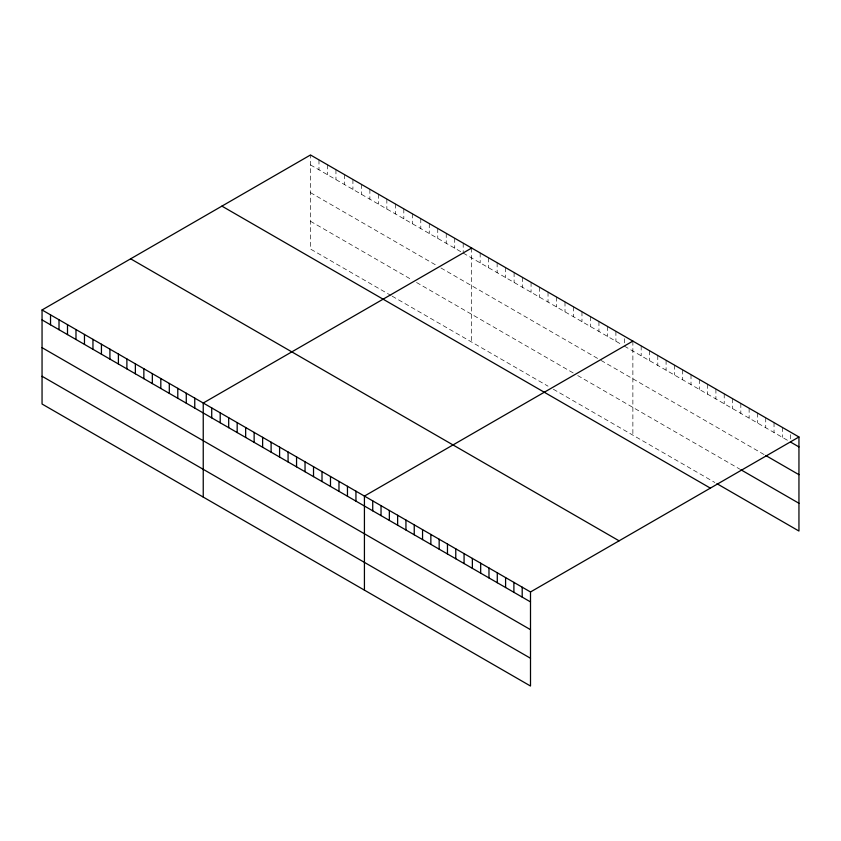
<?xml version="1.0" encoding="UTF-8"?>
<svg xmlns="http://www.w3.org/2000/svg" width="841" height="841" viewBox="0 0 841 841"><rect width="100%" height="100%" fill="white"/><g stroke="black" fill="none" stroke-linecap="round" stroke-linejoin="round"><path stroke-width="0.63" stroke-dasharray="4.21 3.15" d="M391.097 295.559L310.497 249.031L310.497 154.975M310.497 164.92L461.089 251.858M463.202 253.078L622.277 344.915M624.39 346.135L787.533 440.327M310.497 192.673L437.751 266.145M440.936 267.974L598.939 359.202M601.063 360.432L764.7 454.897M310.497 221.278L412.3 280.053M416.547 282.492L573.488 373.11M577.735 375.559L739.786 469.12M392.158 296.169L548.038 386.177M553.346 389.236L714.871 482.492M790.645 434.671L790.645 439.643M782.34 427.396L782.34 437.331M774.035 422.603L774.035 432.537M765.731 417.809L765.731 427.743M757.436 413.015L757.436 422.949M749.131 408.211L749.131 418.156M740.826 403.417L740.826 413.362M732.522 398.623L732.522 408.568M724.217 393.83L724.217 403.775M715.912 389.036L715.912 398.981M707.607 384.242L707.607 394.187M699.302 379.449L699.302 389.394M691.008 374.655L691.008 384.6M682.703 369.861L682.703 379.806M674.398 365.068L674.398 375.012M666.093 360.274L666.093 370.208M657.788 355.48L657.788 365.415M649.483 350.686L649.483 360.621M641.178 345.893L641.178 355.827M632.874 341.099L632.874 435.154M624.39 338.681L624.39 343.654M615.906 331.301L615.906 341.246M607.423 326.403L607.423 336.347M598.939 321.504L598.939 331.449M590.456 316.605L590.456 326.55M581.972 311.717L581.972 321.651M573.488 306.818L573.488 316.752M565.005 301.919L565.005 311.853M556.521 297.02L556.521 306.954M548.038 292.121L548.038 302.056M539.554 287.223L539.554 297.157M531.07 282.324L531.07 292.258M522.587 277.425L522.587 287.359M514.103 272.526L514.103 282.471M505.62 267.627L505.62 277.572M497.136 262.728L497.136 272.673M488.653 257.83L488.653 267.774M480.169 252.941L480.169 262.876M471.685 248.042L471.685 342.087M463.202 243.144L463.202 251.837M454.718 238.245L454.718 248.179M446.235 233.346L446.235 243.28M437.751 228.447L437.751 238.381M429.267 223.548L429.267 233.483M420.784 218.649L420.784 228.584M412.3 213.751L412.3 223.695M403.817 208.852L403.817 218.797M395.333 203.953L395.333 213.898M386.849 199.054L386.849 208.999M378.366 194.166L378.366 204.1M369.882 189.267L369.882 199.201M361.399 184.368L361.399 194.303M352.915 179.469L352.915 189.404M344.432 174.571L344.432 184.505M335.948 169.672L335.948 179.606M327.464 164.773L327.464 174.707M318.981 159.874L318.981 169.808"/><path stroke-width="1.26" d="M530.503 629.667L530.503 591.969L42.05 309.961L42.05 404.016L530.503 686.025L530.503 629.667L42.05 347.659M716.952 483.691L798.95 531.039L798.95 436.984L310.497 154.975L42.05 309.961M471.685 248.042L203.238 403.028L203.238 497.084M632.874 341.099L364.426 496.085L364.426 590.14M530.503 591.969L798.95 436.984M790.645 442.124L798.95 446.918M765.731 455.496L798.95 474.681M740.826 469.72L798.95 503.275M221.908 206.119L710.361 488.127M130.639 258.818L619.092 540.826M42.05 319.906L530.503 601.904M42.05 376.263L530.503 658.261M522.198 587.176L522.198 597.11M513.893 582.382L513.893 592.316M505.588 577.588L505.588 587.523M497.283 572.795L497.283 582.729M488.978 568.001L488.978 577.935M480.674 563.207L480.674 573.142M472.369 558.413L472.369 568.348M464.074 553.62L464.074 563.554M455.769 548.826L455.769 558.76M447.465 544.032L447.465 553.967M439.16 539.239L439.16 549.173M430.855 534.445L430.855 544.379M422.55 529.651L422.55 539.586M414.245 524.858L414.245 534.792M405.94 520.053L405.94 529.998M397.635 515.26L397.635 525.205M389.341 510.466L389.341 520.411M381.036 505.672L381.036 515.617M372.731 500.879L372.731 510.823M355.943 491.186L355.943 501.131M347.459 486.287L347.459 496.232M338.976 481.399L338.976 491.333M330.492 476.5L330.492 486.434M322.008 471.601L322.008 481.536M313.525 466.702L313.525 476.637M305.041 461.804L305.041 471.738M296.558 456.905L296.558 466.839M288.074 452.006L288.074 461.94M279.59 447.107L279.59 457.041M271.107 442.208L271.107 452.153M262.623 437.309L262.623 447.254M254.14 432.411L254.14 442.355M245.656 427.512L245.656 437.457M237.173 422.624L237.173 432.558M228.689 417.725L228.689 427.659M220.205 412.826L220.205 422.76M211.722 407.927L211.722 417.861M194.755 398.129L194.755 408.064M186.271 393.231L186.271 403.165M177.787 388.332L177.787 398.266M169.304 383.433L169.304 393.378M160.82 378.534L160.82 388.479M152.337 373.635L152.337 383.58M143.853 368.736L143.853 378.681M135.369 363.848L135.369 373.782M126.886 358.949L126.886 368.884M118.402 354.05L118.402 363.985M109.919 349.152L109.919 359.086M101.435 344.253L101.435 354.187M92.952 339.354L92.952 349.288M84.468 334.455L84.468 344.39M75.984 329.556L75.984 339.491M67.501 324.658L67.501 334.602M59.017 319.759L59.017 329.704M50.534 314.86L50.534 324.805"/></g></svg>
